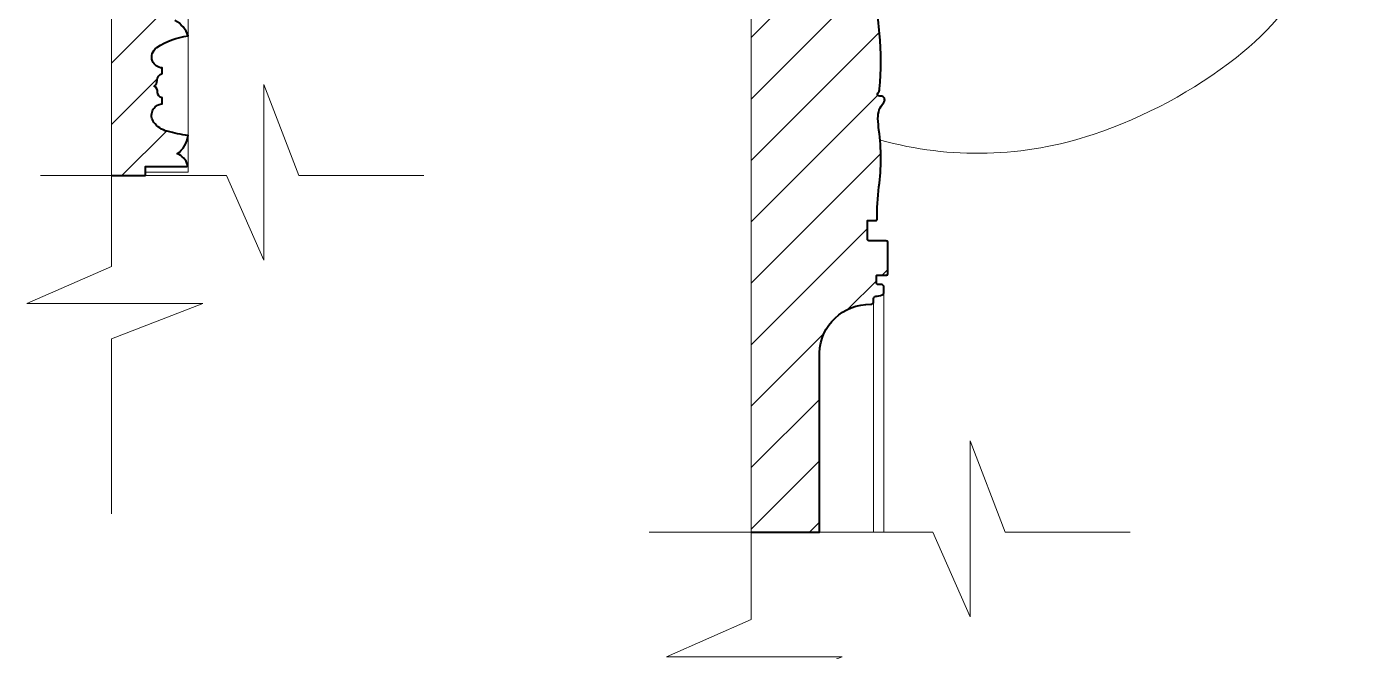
# Model space of a CAD drawing. Header units: millimetres. Extents: x 542654 to 551203, y 315718 to 321804.
# Drawn here: x 550607 to 551188, y 320761 to 321030 of the extents above; entities that cross this region are included whole.
import ezdxf

# ---------------------------------------------------------------- set-up
doc = ezdxf.new("R2010")
doc.units = ezdxf.units.MM
doc.layers.add('cad-block.com', color=250, linetype='Continuous')
pattern_1 = [(44.99999999999999, (-1120502.138256861, -80414.64967175142), (-13.25825214724777, 13.25825214724777), [])]

msp = doc.modelspace()

# ---------------------------------------------------------------- hatches: boundary and pattern name
at = {"layer": 'cad-block.com', "lineweight": 15, "true_color": 0x000000}
h = msp.add_hatch(dxfattribs=at)
h.set_pattern_fill('ANSI31', color=18, scale=150, style=0)
h.set_pattern_definition(pattern_1)
edge = h.paths.add_edge_path()
edge.add_arc((550584.3504260292, 320970.0926529041), 73.95502229558083, 357.0052002403031, 360.0548547488178)
edge.add_line((550658.3054144309, 320970.1634571342), (550675.9722260681, 320970.1634571342))
edge.add_arc((550675.9127285517, 320970.6926895585), 0.5325663465968387, 276.4143893915148, 371.6571436817892)
edge.add_arc((550669.2263021314, 320968.6231170043), 7.529641102220054, 16.80695071801297, 69.09456241036987)
edge.add_arc((550665.7542562721, 320984.6602357391), 10.90815254110749, 304.3750257759915, 353.7082198811187)
edge.add_arc((550693.7541669669, 321089.0707964399), 106.9906842782956, 255.8643213194391, 260.7719713517802, ccw=False)
edge.add_arc((550670.1526748211, 320995.3563434571), 10.34996237813552, 216.5773852310734, 255.8643213185122, ccw=False)
edge.add_arc((550665.8930496876, 320992.1954744851), 5.045671762537282, 96.06334208594109, 216.5773852320097, ccw=False)
edge.add_line((550665.360086122, 320997.2129193899), (550665.360086122, 320999.7200396579))
edge.add_arc((550665.9633958368, 321002.1893913373), 2.541983542097578, 181.5394344345364, 256.2705100893816, ccw=False)
edge.add_arc((550660.751978482, 321002.4096246972), 2.685893128674005, 353.833281087563, 422.5953771010787)
edge.add_arc((550660.0415530253, 321007.333863239), 3.199983106895497, 307.4692902505813, 360.3092227137944)
edge.add_arc((550666.6174316711, 321007.1170263154), 3.38404956152329, 111.8112768792505, 176.033135733443, ccw=False)
edge.add_line((550665.360086122, 321010.2588209623), (550665.360086122, 321012.6474102187))
edge.add_arc((550666.0549633771, 321018.0293825327), 5.426645408332046, 206.3275758656854, 262.6431261533664, ccw=False)
edge.add_arc((550666.1265447617, 321017.2586691722), 5.199433823494164, 125.5418343042582, 198.3398738004441, ccw=False)
edge.add_arc((550680.7884396894, 320994.6594540959), 32.1337990414595, 97.49538104385658, 123.38990675157811, ccw=False)
edge.add_arc((550666.1049586701, 321023.2722651673), 10.98253051168708, 17.1934150065227, 63.6999651774585)
edge.add_arc((550658.501586136, 321049.8851708699), 20.89560015059329, 306.6373907519734, 329.9945105008692)
edge.add_line((550676.5967056087, 321039.4356370562), (550663.4465449535, 321039.4356370562))
edge.add_line((550663.4465449535, 321039.4356370562), (550663.4465449535, 321049.9258704623))
edge.add_line((550663.4465449535, 321049.9258704623), (550676.5967056087, 321049.9258704623))
edge.add_arc((550670.4533917193, 321045.5965836404), 7.515519272145648, 35.17293588976254, 70.31043892871375)
edge.add_arc((550670.2146379425, 321058.8579731616), 6.777590512238742, 294.1316194348937, 340.3292577700721)
edge.add_arc((550675.9861363953, 321073.2471343037), 16.68177355734057, 259.3362988226988, 272.09755002073916, ccw=False)
edge.add_arc((550673.6223257147, 321061.4943635784), 4.696900293588763, 192.7496715798493, 261.14453202071184, ccw=False)
edge.add_arc((550673.593976309, 321060.54289942), 4.553537508313262, 96.02551352694212, 181.0708929651605, ccw=False)
edge.add_line((550673.1159855182, 321065.0712797755), (550673.1159855182, 321066.3382043761))
edge.add_line((550673.1159855182, 321066.3382043762), (550672.120560854, 321067.3336290406))
edge.add_line((550672.120560854, 321067.3336290405), (550673.1380344889, 321068.1558623331))
edge.add_line((550673.1380344889, 321068.1558623331), (550673.1380344889, 321069.3865107623))
edge.add_arc((550675.8931919821, 321078.8065342075), 9.814669353575928, 227.6882762613652, 253.696919036155, ccw=False)
edge.add_arc((550672.547142206, 321073.0732319311), 3.599633766117983, 125.0155850162082, 205.0581400712132, ccw=False)
edge.add_arc((550677.39056456, 321065.7514490611), 12.37751803039542, 93.67731312293228, 123.9300617171049, ccw=False)
edge.add_arc((550671.5157485489, 321076.1767510065), 5.434005937252022, 20.76705275391438, 74.10996327150508)
edge.add_arc((550671.3712447076, 321086.8828707057), 5.717697628762958, 286.5875713015764, 336.0514003648352)
edge.add_line((550676.5967056087, 321084.5619604217), (550669.0412341413, 321084.5619604217))
edge.add_line((550669.0412341413, 321084.5619604217), (550669.0412341413, 321089.8205162173))
edge.add_line((550669.0412341413, 321089.8205162173), (550676.5967056087, 321089.8205162173))
edge.add_arc((550673.8779670793, 321088.6494895878), 2.960209884127008, 23.30271695123269, 71.46404224350766)
edge.add_arc((550673.336011066, 321094.80962041), 3.666764283225544, 293.8563782423939, 332.7799866664015)
edge.add_arc((550676.8207404537, 321098.5004201415), 5.372682176240297, 227.1396559626255, 267.6101370759528, ccw=False)
edge.add_arc((550673.9306605251, 321094.899338169), 0.8355421907023391, 119.3140323037949, 203.799209589595, ccw=False)
edge.add_arc((550677.0287998858, 321083.3143096745), 12.80331216063523, 91.93402145827048, 105.89828809512659, ccw=False)
edge.add_arc((550675.4060413486, 321095.505868311), 1.335310246644808, 26.91537106792831, 71.0281650512888)
edge.add_arc((550675.4849803839, 321098.3002782218), 1.5722776737259, 283.0557037050609, 314.9977850306558)
edge.add_arc((550680.5540556974, 321137.1798597341), 40.18671558445836, 259.7424697774581, 264.34869166367116, ccw=False)
edge.add_arc((550673.7033205406, 321098.1111058872), 0.5652860517589, 146.2648877772601, 237.29536856089112, ccw=False)
edge.add_arc((550677.064594323, 321094.5032513761), 5.482686210287921, 94.89553738804761, 134.3318649878507, ccw=False)
edge.add_line((550676.5967056087, 321099.9659364514), (550676.5967056087, 321102.6882837918))
edge.add_line((550676.5967056087, 321102.6882837918), (550673.1380344889, 321102.6882837918))
edge.add_line((550673.1380344889, 321102.6882837918), (550673.1380344889, 321156.6882837918))
edge.add_line((550673.1380344889, 321156.6882837918), (550676.5967056087, 321156.6882837918))
edge.add_line((550676.5967056087, 321156.6882837918), (550676.5967056087, 321160.0632837918))
edge.add_arc((550673.3900051949, 321159.2249397986), 3.314475553440179, 14.65120711376436, 72.04129795457727)
edge.add_arc((550672.3988238769, 321166.5321316962), 4.616287533505078, 295.8549676847269, 335.4174901868967)
edge.add_arc((550679.2998288274, 321188.1441532442), 23.68715454697425, 247.5134819977756, 263.44726295588936, ccw=False)
edge.add_arc((550671.2978495724, 321168.2514068241), 2.256615430815221, 151.5758768007409, 242.05359129592648, ccw=False)
edge.add_arc((550676.5505445722, 321164.816483744), 8.526999326949834, 123.0271365681242, 148.0757276686352, ccw=False)
edge.add_arc((550670.6776641458, 321171.321374561), 1.384399221349708, 27.73390467980716, 73.40681792728218)
edge.add_arc((550670.6912025728, 321173.8474452608), 1.258631784349136, 287.6591384745234, 344.3243049295098)
edge.add_arc((550675.8127354535, 321180.6563169804), 8.148206230127531, 221.3778015917594, 241.32601864934128, ccw=False)
edge.add_arc((550670.852475187, 321176.4491931226), 1.649704970163769, 134.3829194076269, 225.6170805923731, ccw=False)
edge.add_arc((550672.6376315014, 321174.6251640603), 4.201932445672977, 101.52054973329268, 134.3829194034522, ccw=False)
edge.add_arc((550676.1824356037, 321157.233825355), 21.95085630285257, 88.91861475529828, 101.52054973471422, ccw=False)
edge.add_arc((550673.0980238293, 321178.325994581), 3.601585602651879, 13.72922500914099, 76.54047297562244)
edge.add_arc((550673.2886903042, 321185.5879542105), 3.814670753611848, 279.7746951523745, 330.1328478308733)
edge.add_line((550676.5967056087, 321183.6882837907), (550663.4465449535, 321183.6882837907))
edge.add_line((550663.4465449535, 321183.6882837907), (550663.4465449535, 321190.7902830961))
edge.add_line((550663.4465449535, 321190.7902830961), (550673.1380344889, 321190.7902830961))
edge.add_line((550673.1380344889, 321190.7902830961), (550676.5967056087, 321190.7902830961))
edge.add_arc((550670.2900376336, 321189.2274339902), 6.497427050400336, 13.91803224199955, 64.00282256256025)
edge.add_arc((550668.733826091, 321202.0495151483), 8.25509913431668, 302.2431695514271, 342.2672599391262)
edge.add_arc((550678.8228809045, 321222.5950854154), 23.16709376850305, 244.9476542169076, 264.4858183756661, ccw=False)
edge.add_arc((550671.2626102832, 321206.4206294282), 5.312942476821967, 189.684648364535, 244.9476542182523, ccw=False)
edge.add_arc((550669.8602507083, 321205.9973817143), 3.863623807631764, 126.2861145677229, 186.9950121346272, ccw=False)
edge.add_arc((550702.5846466088, 321149.4934785025), 69.1382976464523, 117.5048323748556, 120.4236815043974, ccw=False)
edge.add_line((550670.6549613402, 321210.8172047436), (550670.6549613402, 321212.472861864))
edge.add_arc((550671.542124375, 321214.2686945801), 2.003016074466131, 208.3758017824542, 243.71007224438432, ccw=False)
edge.add_arc((550667.7266539674, 321212.2077594771), 2.33348803941722, 28.37580178750235, 60.71128904109527)
edge.add_arc((550668.506778313, 321215.4847043586), 1.29329060459021, 286.2288914649666, 346.102455948751)
edge.add_arc((550671.040880522, 321214.8576927375), 1.317229952289777, 107.0363191426645, 166.1024559456145, ccw=False)
edge.add_line((550670.6549613402, 321216.1171216287), (550670.6549613402, 321217.8457859118))
edge.add_arc((550700.040613238, 321274.1290993202), 63.49273899965601, 239.25543522572292, 242.4308314134405, ccw=False)
edge.add_arc((550669.8153865723, 321222.6591969019), 3.819892795455394, 172.8275756860538, 234.2273697810656, ccw=False)
edge.add_arc((550671.2626102832, 321222.2423612271), 5.312942476734473, 115.0523457817477, 170.315351635465, ccw=False)
edge.add_arc((550678.8228809049, 321206.06790524), 23.16709376861358, 95.51418162517291, 115.05234578396619, ccw=False)
edge.add_arc((550668.7338260914, 321226.613475507), 8.255099134070589, 17.73274006276648, 57.75683045062313)
edge.add_arc((550670.2900376336, 321239.4355566652), 6.497427050460974, 295.9971774371023, 346.0819677587479)
edge.add_line((550676.5967056087, 321237.8727075593), (550673.1380344889, 321237.8727075593))
edge.add_line((550673.1380344889, 321237.8727075593), (550663.4465449535, 321237.8772946817))
edge.add_line((550663.4465449535, 321237.8772946817), (550663.4465449535, 321251.889387448))
edge.add_line((550663.4465449535, 321251.889387448), (550676.5967056087, 321251.8903827586))
edge.add_arc((550667.6935291967, 321251.9174531477), 8.903217566077528, 359.825790910027, 432.9997273366877)
edge.add_arc((550664.4193795201, 321271.272629197), 12.33163418170214, 298.4634832237674, 350.9264846980956)
edge.add_arc((550678.406601251, 321300.6052437756), 31.32965529456532, 234.338842339867, 266.68821291245024, ccw=False)
edge.add_arc((550663.8626432887, 321280.3362022914), 6.382496019473589, 93.0395717725068, 234.3388423469823, ccw=False)
edge.add_line((550663.5242072573, 321286.7097190986), (550663.5242072587, 321289.9106972323))
edge.add_arc((550666.6112970676, 321295.2847373563), 6.197614923684426, 180.88148271798, 240.1250071756337, ccw=False)
edge.add_arc((550656.5932687225, 321295.0240554408), 3.824722163772278, 2.477579046385848, 78.06719795340663)
edge.add_arc((550656.2023224793, 321303.1046906625), 4.496630487575486, 285.2369025514493, 356.9823249468627)
edge.add_arc((550666.418030722, 321302.5661479509), 5.733263116601449, 120.3142824813338, 176.9823249475606, ccw=False)
edge.add_line((550663.5242072587, 321307.5155006082), (550663.5242072587, 321311.0733345858))
edge.add_arc((550663.7723410864, 321317.4340768364), 6.365580285806935, 126.24427170133211, 267.7660129433041, ccw=False)
edge.add_arc((550676.1232001677, 321299.7368405562), 27.94516460982499, 89.029128578572, 125.2147520683402, ccw=False)
edge.add_arc((550664.0975577158, 321327.3924510735), 12.50240906465137, 1.308690833197715, 60.27554895419559)
edge.add_arc((550667.4454451365, 321347.0530520849), 9.253461973675215, 287.9459484194959, 349.7178270558959)
edge.add_arc((550676.2941820237, 321345.4244129432), 0.2571569460972753, 354.8535248622975, 448.9509069697278)
edge.add_line((550676.2988903371, 321345.681526783), (550669.5163308887, 321345.681526783))
edge.add_arc((550669.5579252478, 321346.1868850364), 0.5070671108168051, 194.8276462955757, 265.2947805872092, ccw=False)
edge.add_line((550669.0677434622, 321346.0571203568), (550669.0677434622, 321347.8202898874))
edge.add_arc((550669.7117930223, 321347.7940573907), 0.644583570887238, 103.01874957664688, 177.6676002729142, ccw=False)
edge.add_line((550669.5665877478, 321348.4220728427), (550684.0831894954, 321348.4220728427))
edge.add_line((550684.0831894954, 321348.4220728427), (550685.2516925808, 321348.4220728427))
edge.add_arc((550697.7230562447, 321220.3418028828), 128.6860150313676, 94.40188911753768, 95.5614418862557, ccw=False)
edge.add_arc((550687.7533538224, 321350.2900878311), 1.64448589742857, 273.2351858098265, 414.6967141711389)
edge.add_arc((550654.4263520369, 321396.0397641333), 56.09788348828076, 307.6638453163041, 334.4503047835618)
edge.add_arc((550690.6623551626, 321378.7174818383), 15.93435044613414, 334.4503047837355, 365.0963050888723)
edge.add_arc((550698.7492189344, 321379.4386895429), 7.815390770268007, 5.096305088746037, 85.74081826703822)
edge.add_line((550699.3296547212, 321387.2324965195), (550709.2061577943, 321387.2324965195))
edge.add_line((550709.2061577943, 321387.2324965195), (550709.2061577943, 321416.1759736853))
edge.add_line((550709.2061577943, 321416.1759736852), (550643.5723692582, 321416.1759736852))
edge.add_line((550643.5723692582, 321416.1759736852), (550643.5723692582, 320966.2288491654))
edge.add_line((550643.5723692582, 320966.2288491654), (550658.237584147, 320966.2288491654))
h = msp.add_hatch(dxfattribs=at)
h.set_pattern_fill('ANSI31', color=18, scale=150, style=0)
h.set_pattern_definition(pattern_1)
edge = h.paths.add_edge_path()
edge.add_line((550919.740775919, 321416.1759736852), (550919.740775919, 320812.3139345927))
edge.add_line((550919.740775919, 320812.3139345928), (550949.1897582561, 320812.3139345926))
edge.add_line((550949.1897582561, 320812.3139345925), (550949.1897582564, 320889.6714053545))
edge.add_arc((550970.9002612325, 320888.9431676811), 21.72271321874166, 88.7102966539668, 178.0788419792059, ccw=False)
edge.add_arc((550971.4721594987, 320911.7611223854), 1.103867095848168, 265.6893773878595, 365.2062467580732)
edge.add_line((550972.5714726032, 320911.8612885633), (550972.5714726032, 320913.1905085498))
edge.add_arc((550973.9449798088, 320912.7548344646), 1.44094897623303, 107.598936313542, 162.4010637061533, ccw=False)
edge.add_arc((550972.9179596695, 320923.9449804939), 9.834433789329701, 273.4472837376688, 289.837395920418)
edge.add_arc((550975.9098855963, 320915.8328574866), 1.189963760072466, 286.8739962589426, 357.2656873621965)
edge.add_line((550977.0984945651, 320915.7760906867), (550977.0984945651, 320918.0018828648))
edge.add_arc((550975.820816929, 320918.0018828649), 1.277677636127919, 0, 80.1664496607752)
edge.add_line((550976.0390270068, 320919.2607889391), (550974.318919951, 320919.2607889391))
edge.add_arc((550974.3489173058, 320919.7781996814), 0.5182795746873764, 183.4436939456999, 266.68193969751405, ccw=False)
edge.add_line((550973.8315735833, 320919.7470678623), (550973.8315735833, 320922.8890874786))
edge.add_arc((550974.097800677, 320922.9051080339), 0.2667086867324663, 97.4407002316367, 183.443693931923, ccw=False)
edge.add_line((550974.0632619018, 320923.1695708792), (550978.2330692644, 320923.1695708792))
edge.add_arc((550978.1155047283, 320923.831774195), 0.6725582885465936, 280.067136132326, 355.8469575422287)
edge.add_line((550978.7862969901, 320923.783066979), (550978.7862969901, 320937.4578022176))
edge.add_arc((550978.0633184945, 320937.3828771464), 0.7268505152144676, 5.91666301006653, 90)
edge.add_line((550978.0633184945, 320938.1097276612), (550970.4921103934, 320938.1022864241))
edge.add_arc((550970.4921103934, 320938.6872393382), 0.5849529140687082, 176.7540097865518, 270, ccw=False)
edge.add_line((550969.9080959569, 320938.7203610779), (550969.9080959569, 320946.649006212))
edge.add_arc((550970.0938867842, 320946.6313399326), 0.1866288534139803, 101.26798509940829, 174.5682513390341, ccw=False)
edge.add_line((550970.0574198458, 320946.8143713271), (550973.9178563867, 320946.8143713271))
edge.add_arc((550973.8672525291, 320947.0683574057), 0.2589781430451145, 281.267985048077, 360.1404691232522)
edge.add_arc((551065.139573606, 320949.1312474784), 91.03670484994426, 172.2489853602139, 181.2980327504067, ccw=False)
edge.add_arc((550885.3382026992, 320973.6043862761), 90.4225674470628, 352.2489834095373, 367.7510165904626)
edge.add_arc((551025.6234071713, 320992.6988998597), 51.15617051447427, 182.0519511818127, 187.7510165904749, ccw=False)
edge.add_arc((550984.2797349673, 320991.2176129997), 9.78597058651606, 138.1075341880809, 182.0519511817953, ccw=False)
edge.add_arc((550975.775626556, 320998.8458947996), 1.638150521471327, 318.1075341886581, 426.3036567590891)
edge.add_arc((550975.8730606668, 320999.0678943949), 1.395710371804822, 66.30365675984578, 91.34813010664102)
edge.add_arc((550975.7735932355, 321003.2944985108), 2.832063998168365, 248.7616127625156, 271.3481301050776, ccw=False)
edge.add_arc((550975.0012718404, 321001.3072850815), 0.7000467489922351, 142.317361941458, 248.7616127750176, ccw=False)
edge.add_arc((550971.5659403064, 321003.9607485856), 3.640733286535336, 322.3173619474399, 354.2366941610533)
edge.add_arc((550856.830470207, 321015.5409188116), 118.959111879789, 354.2366941629788, 365.7633058370212)
edge.add_arc((550457.7043607914, 320975.2574015635), 520.1129638856776, 5.76330583700501, 7.115275562893301)
edge.add_arc((551010.8449100697, 321044.1469216115), 37.30122143360884, 154.6368999303132, 186.8751484495562, ccw=False)
edge.add_arc((550975.4785814473, 321060.6907869191), 1.754258198596879, 341.1852411100359, 456.5524050430852)
edge.add_arc((550947.7878126655, 321066.0582471552), 27.7285149446502, 352.4888214406913, 363.6141430850146)
edge.add_arc((550979.0590304855, 321069.2068374013), 3.86088078209688, 123.01012020448749, 201.271358485139, ccw=False)
edge.add_arc((550979.4683818534, 321075.6453363568), 4.069304110124833, 231.8677327485314, 413.171818306156)
edge.add_arc((550968.1907969678, 321089.554802505), 17.36723500296964, 322.1676549051808, 331.1842523124487)
edge.add_arc((550984.9331329762, 321080.5319164529), 1.659084886337454, 81.85362244846169, 156.8604375636216, ccw=False)
edge.add_arc((550986.118687977, 321088.8139966778), 6.707419372575234, 261.8536224399762, 278.1463775570705)
edge.add_arc((550986.066566969, 321085.2559549735), 3.240680417833088, 288.0214565164646, 387.6985688611637)
edge.add_arc((550980.8370305509, 321079.5600311351), 10.83807650333276, 41.64648852273508, 48.35351146614874)
edge.add_arc((550988.9021331996, 321088.6291429681), 1.298425059011981, 100.54009692719927, 228.3535114689232, ccw=False)
edge.add_line((550988.6646206322, 321089.9056598753), (550991.3518934723, 321090.4056619264))
edge.add_arc((550990.025289088, 321097.5355285393), 7.252232560363594, 280.5400969325273, 323.1877492914117)
edge.add_arc((550934.6085744838, 321139.011010848), 76.47092866398394, 323.1877492911181, 343.1726846147478)
edge.add_arc((550992.4670851532, 321121.6251322433), 16.05718375368393, 342.7876308802064, 416.4604391023725)
edge.add_line((551001.3388819008, 321135.0088676175), (551022.6153011826, 321135.0088676175))
edge.add_arc((551040.8682189309, 321189.4576577788), 57.42682087976976, 251.4672558640048, 285.1781293470648)
edge.add_arc((551041.5131017553, 321184.2894114743), 52.27512537079905, 285.9791077571678, 324.9665017424706)
edge.add_arc((551050.0593537401, 321178.2978119631), 41.8378035069766, 324.9665017420102, 362.566008918711)
edge.add_arc((551003.1989955859, 321186.3010486424), 88.86789320133425, 356.0445722204595, 370.9846173629444)
edge.add_arc((551014.457739748, 321186.9091710084), 77.71497777197837, 12.12620136831604, 39.25121175165311)
edge.add_arc((550884.9646987687, 321076.7257916038), 247.7303241658468, 40.03543925938648, 53.34322599816692)
edge.add_arc((551043.3355082968, 321290.0135557784), 17.92759255662344, 210.2202094830925, 234.263232451954, ccw=False)
edge.add_arc((551035.8884595173, 321284.2781998593), 8.690187879448251, 167.0625739569502, 202.2323186201301, ccw=False)
edge.add_arc((551068.0196441619, 321343.0865017162), 69.86979026507439, 217.2880348826807, 234.47261790345772, ccw=False)
edge.add_arc((551019.6847960384, 321293.596152197), 10.1933157969592, 79.40015249301888, 135.3652001786658, ccw=False)
edge.add_arc((551035.7984120292, 321304.7672778477), 14.28507473190596, 160.3987747118261, 184.6245563868302, ccw=False)
edge.add_arc((551045.8504312065, 321300.3545367594), 25.24713435285215, 117.24503353624951, 158.6173379238598, ccw=False)
edge.add_arc((551030.3486421561, 321330.4595305277), 8.614586122353035, 297.2450335426377, 398.5326482550046)
edge.add_arc((551037.9404759671, 321341.2513515903), 5.491929356770198, 261.0642340930823, 403.1644635451427)
edge.add_arc((550948.3676694258, 321463.7527594882), 151.1859293255731, 308.2404879017912, 321.5229089183113)
edge.add_arc((551047.6456896277, 321382.1460444957), 22.78800371684632, 326.8494140495909, 361.8507397767993)
edge.add_arc((551065.9284657903, 321382.7368111198), 4.495685399676801, 1.850739776640356, 90)
edge.add_line((551065.9284657903, 321387.2324965195), (551075.8049688635, 321387.2324965195))
edge.add_line((551075.8049688635, 321387.2324965195), (551075.8049688635, 321416.1759736853))
edge.add_line((551075.8049688635, 321416.1759736852), (550919.740775919, 321416.1759736852))

# ---------------------------------------------------------------- linework, layer by layer
at = {"layer": 'cad-block.com', "color": 18, "lineweight": 15, "true_color": 0x000000}
for points in [[(550919.740775919, 320705.5477898633), (550919.740775919, 320743.2927274762), (550959.0999363782, 320758.505398716), (550883.195972107, 320758.505398716), (550919.740775919, 320774.5689969799), (550919.740775919, 321437.9459266368)], [(550643.5723692582, 320820.2253329585), (550643.5723692582, 320895.7152081844), (550682.9315297173, 320910.9278794241), (550607.0275654461, 320910.9278794241), (550643.5723692582, 320926.991477688), (550643.5723692582, 321433.0135500719)], [(550676.5970048408, 320967.6882837907), (550676.5513389698, 321345.424412943)], [(550778.3508659955, 320966.2288491654), (550724.4720001384, 320966.2288491654), (550709.2593288986, 321005.5880096245), (550709.2593288986, 320929.6840453533), (550693.1957306347, 320966.2288491654), (550612.9233728031, 320966.2288491654)], [(550658.2663534867, 320967.6882837907), (550676.5970048408, 320967.6882837907)], [(550977.0984945714, 320915.7762084421), (550977.0984945714, 320812.3139345928)], [(550972.5760266009, 320911.7612401407), (550972.5705490572, 320812.3139345928)], [(551083.3375496662, 320812.3139345928), (551029.458683809, 320812.3139345928), (551014.2460125693, 320851.6730950519), (551014.2460125693, 320775.7691307807), (550998.1824143054, 320812.3139345928), (550875.6384869398, 320812.3139345928)]]:
    msp.add_lwpolyline(points, dxfattribs=at)
msp.add_lwpolyline([(550975.5285166878, 320981.5195493854, 0.1493854596071509), (551067.3935430022, 320983.9599637208, 0.08509754917780425), (551129.3352088351, 321017.2318257164, 0.1083933211740575), (551164.3235326539, 321059.6013932285, 0.07844756305973871), (551181.8781701195, 321104.0794770888, 0.08856698654966048), (551187.5106303514, 321155.4619610842, 0.05657198202810243), (551177.3593682604, 321211.0850968604, 0.0546916970343652), (551163.8411846483, 321241.6479307183, 1.294075957503082e-12), (551150.1727795287, 321262.4894616662), (551125.0981743612, 321289.7253539251), (551095.9024330883, 321311.7874830817), (551074.2895012402, 321323.6066922968), (551055.2299104613, 321330.6521038046), (551037.0874306544, 321335.8260772419)], format="xyb", dxfattribs=at)
at = {"layer": 'cad-block.com', "color": 18, "lineweight": 40, "true_color": 0x000000}
for points in [[(550919.740775919, 320812.3139345928), (550949.1897582561, 320812.3139345925), (550949.1897582564, 320889.6714053545, -0.410989268596161), (550971.3891888703, 320910.6603778919, 0.463743738105898), (550972.5714726032, 320911.8612885633), (550972.5714726032, 320913.1905085498, -0.243783557155579), (550973.5093057231, 320914.1283416699, 0.07163752600599887), (550976.2552938934, 320914.6941271152, 0.3171787834675325), (550977.0984945651, 320915.7760906867), (550977.0984945651, 320918.0018828649, 0.3647929381515717), (550976.0390270068, 320919.2607889391), (550974.318919951, 320919.2607889391, -0.3800553361507876), (550973.8315735833, 320919.7470678623), (550973.8315735833, 320922.8890874786, -0.3939255650883025), (550974.0632619018, 320923.1695708792), (550978.2330692644, 320923.1695708792, 0.3432533547081066), (550978.7862969901, 320923.783066979), (550978.7862969901, 320937.4578022176, 0.384281300514013), (550978.0633184945, 320938.1097276612), (550970.4921103934, 320938.1022864241, -0.4309059496338118), (550969.9080959569, 320938.7203610779), (550969.9080959569, 320946.649006212, -0.3312037950467645), (550970.0574198458, 320946.8143713271), (550973.9178563867, 320946.8143713271, 0.3584086956765569), (550974.126229894, 320947.0689923285, -0.03950444879458349), (550974.9346247739, 320961.4092292403, 0.06774372563825809), (550974.9346247739, 320985.7995433119, -0.02487199075062447), (550974.5000394175, 320990.8672199711, -0.1941286308245753), (550976.9950647515, 320997.7520448929, 0.5106038316480537), (550976.4339817814, 321000.3459299754, 0.1097141949281714), (550975.8402235962, 321000.4632184319, -0.0988725826596335), (550974.7476805144, 321000.6547845909, -0.5010042192260721), (550974.4472486805, 321001.7352147357, 0.140181920614455), (550975.1882705041, 321003.5951493486, 0.05033678111434914), (550975.1882705041, 321027.4866882745, 0.005899149204634948), (550973.8119084081, 321039.6817331085, -0.1416010782728842)], [(550658.2044465251, 320966.2288491654, 0.01330741349645204), (550658.3054144309, 320970.1634571342), (550675.9722260681, 320970.1634571342, 0.4412754100939548), (550676.434310301, 320970.8002971429, 0.2321904062451158), (550671.9130787967, 320975.6570864584, 0.218644134978975), (550676.5967056087, 320983.4647926235, -0.02141693654285111), (550667.6250182495, 320985.3197766395, -0.1731206661778882), (550661.8411091339, 320989.1887185448, -0.5803447337160803), (550665.360086122, 320997.2129193899), (550665.360086122, 320999.7200396579, -0.3381461651135923), (550663.4223297687, 321002.1211010335, 0.3093704836423608), (550661.9882183169, 321004.7941022017, 0.2347317135758273), (550663.2414895291, 321007.3511333184, -0.2877933140918854), (550665.360086122, 321010.2588209623), (550665.360086122, 321012.6474102187, -0.2507909448328955), (550661.1912071777, 321015.6226511353, -0.328773792066047), (550663.104128312, 321021.4894032561, -0.1134694400494552), (550676.5967056087, 321026.5186820563, 0.2057550689515509), (550670.971007526, 321033.1179517847, 0.1022689818738329)]]:
    msp.add_lwpolyline(points, format="xyb", dxfattribs=at)
msp.add_lwpolyline([(550643.5723692582, 320966.2288491654), (550658.237584147, 320966.2288491654)], dxfattribs=at)

doc.saveas('drawing.dxf')
